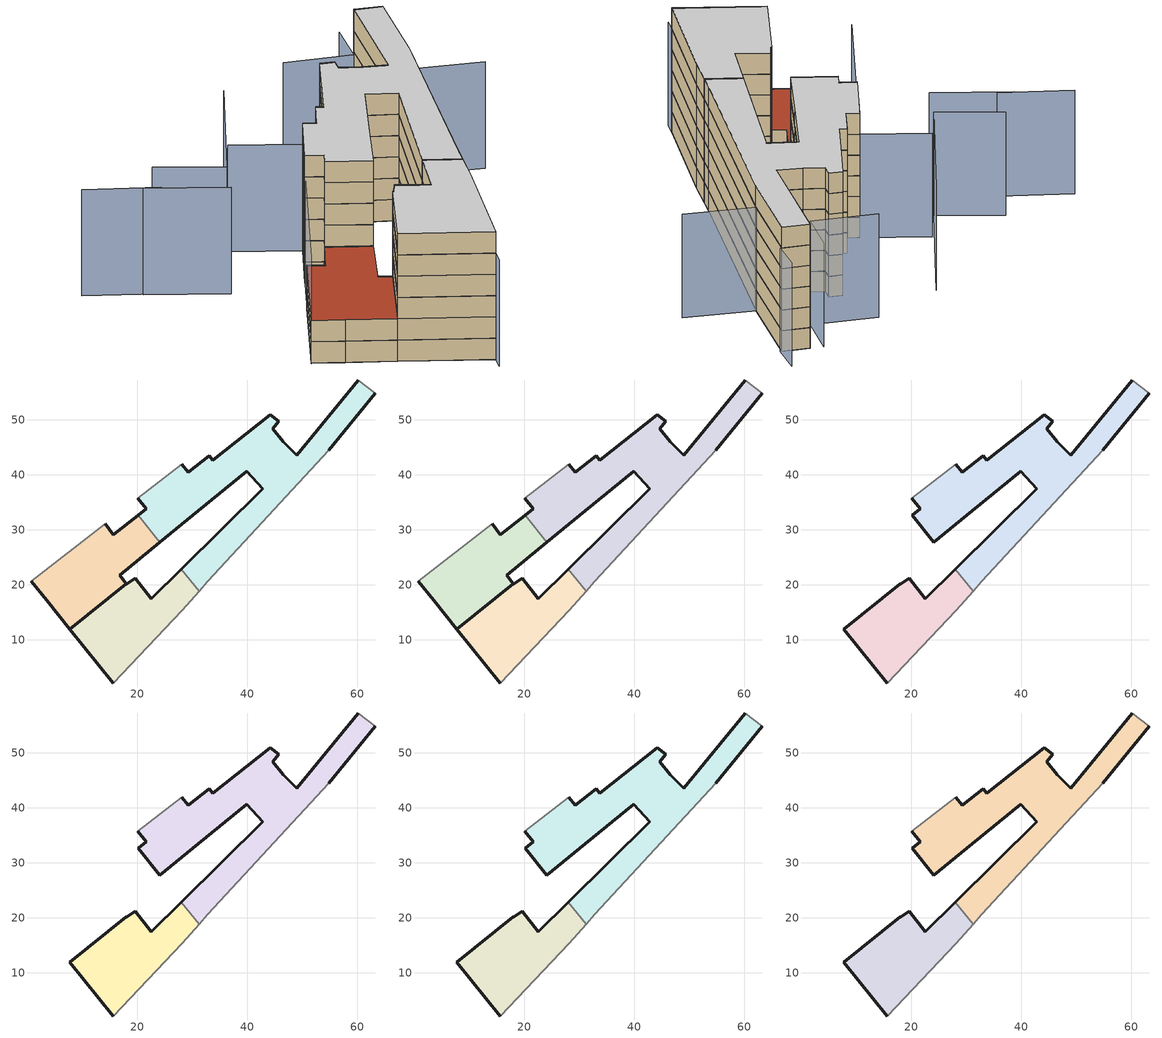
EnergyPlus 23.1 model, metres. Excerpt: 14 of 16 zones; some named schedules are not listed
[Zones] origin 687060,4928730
83bc2f7dae3d8742_F0_dwelling_0
 floor ground (EU_floor_Construction): 54.81,44.43 63.28,54.83 60.23,57.22 49.05,43.57 46.54,46.03 44.63,48.32 45.74,49.68 44.23,50.91 33.76,42.65 33.11,43.47 29.3,40.46 28.14,41.88 20.17,35.7 21.7,33.77 20.19,32.6 24.12,27.72 31.08,33.46 39.94,40.67 42.83,37.4 28.04,22.85 31.29,18.82 32.85,20.59 z0
 wall outside (EU_wall_Construction): 28.04,22.85 42.83,37.4 39.94,40.67 31.08,33.46 24.12,27.72 / 20.19,32.6 21.7,33.77 20.17,35.7 / 28.14,41.88 29.3,40.46 33.11,43.47 33.76,42.65 44.23,50.91 45.74,49.68 44.63,48.32 46.54,46.03 49.05,43.57 60.23,57.22 / 63.28,54.83 54.81,44.43 z0:3
 wall adiabatic (EU_wall_Construction): 20.17,35.7 28.14,41.88 / 60.23,57.22 63.28,54.83 / 54.81,44.43 32.85,20.59 31.29,18.82 z0:3
 wall to 83bc2f7dae3d8742_F0_dwelling_2 (EU_wall_Construction): 24.12,27.72 20.19,32.6 z0:3
 wall to 83bc2f7dae3d8742_F0_dwelling_1 (EU_wall_Construction): 31.29,18.82 28.04,22.85 z0:3
83bc2f7dae3d8742_F0_dwelling_1
 floor ground (EU_floor_Construction): 28.24,15.35 31.29,18.82 28.04,22.85 22.54,17.43 19.67,21.2 18.06,20.06 17.99,20.17 7.77,11.94 15.67,2.12 z0
 wall outside (EU_wall_Construction): 15.67,2.12 7.77,11.94 17.99,20.17 18.06,20.06 19.67,21.2 22.54,17.43 28.04,22.85 z0:3
 wall adiabatic (EU_wall_Construction): 31.29,18.82 28.24,15.35 15.67,2.12 z0:3
83bc2f7dae3d8742_F0_dwelling_2
 floor ground (EU_floor_Construction): 17.99,20.17 16.88,21.75 24.12,27.72 20.19,32.6 15.69,29.12 14.19,31.05 0.79,20.6 3.56,17.17 7.77,11.94 z0
 wall outside (EU_wall_Construction): 14.19,31.05 15.69,29.12 20.19,32.6 / 24.12,27.72 16.88,21.75 17.99,20.17 7.77,11.94 3.56,17.17 0.79,20.6 z0:3
 wall adiabatic (EU_wall_Construction): 0.79,20.6 14.19,31.05 z0:3
83bc2f7dae3d8742_F1_dwelling_0
 floor to 83bc2f7dae3d8742_F0_dwelling_0 (EU_floor_Construction): 54.81,44.43 63.28,54.83 60.23,57.22 49.05,43.57 46.54,46.03 44.63,48.32 45.74,49.68 44.23,50.91 33.75,42.65 33.11,43.47 29.29,40.46 28.13,41.88 20.17,35.7 21.7,33.77 20.19,32.6 24.12,27.72 31.08,33.46 39.94,40.67 42.83,37.4 28.04,22.85 31.29,18.82 32.85,20.59 z3
 wall outside (EU_wall_Construction): 28.04,22.85 42.83,37.4 39.94,40.67 31.08,33.46 24.12,27.72 / 20.19,32.6 21.7,33.77 20.17,35.7 / 28.14,41.88 29.3,40.46 33.11,43.47 33.76,42.65 44.23,50.91 45.74,49.68 44.63,48.32 46.54,46.03 49.05,43.57 60.23,57.22 / 63.28,54.83 54.81,44.43 z3:6
 wall adiabatic (EU_wall_Construction): 20.17,35.7 28.14,41.88 / 60.23,57.22 63.28,54.83 / 54.81,44.43 32.85,20.59 31.29,18.82 z3:6
 wall to 83bc2f7dae3d8742_F1_dwelling_2 (EU_wall_Construction): 24.12,27.72 20.19,32.6 z3:6
 wall to 83bc2f7dae3d8742_F1_dwelling_1 (EU_wall_Construction): 31.29,18.82 28.04,22.85 z3:6
83bc2f7dae3d8742_F1_dwelling_1
 floor to 83bc2f7dae3d8742_F0_dwelling_1 (EU_floor_Construction): 28.24,15.35 31.29,18.82 28.04,22.85 22.53,17.43 19.67,21.2 18.06,20.06 17.99,20.17 7.77,11.94 15.67,2.12 z3
 wall outside (EU_wall_Construction): 15.67,2.12 7.77,11.94 17.99,20.17 18.06,20.06 19.67,21.2 22.54,17.43 28.04,22.85 z3:6
 wall adiabatic (EU_wall_Construction): 31.29,18.82 28.24,15.35 15.67,2.12 z3:6
83bc2f7dae3d8742_F1_dwelling_2
 floor to 83bc2f7dae3d8742_F0_dwelling_2 (EU_floor_Construction): 17.99,20.17 16.88,21.75 24.12,27.72 20.19,32.6 15.69,29.12 14.19,31.05 0.78,20.6 3.55,17.17 7.77,11.94 z3
 wall outside (EU_wall_Construction): 14.19,31.05 15.69,29.12 20.19,32.6 / 24.12,27.72 16.88,21.75 17.99,20.17 7.77,11.94 3.56,17.17 0.79,20.6 z3:6
 wall adiabatic (EU_wall_Construction): 0.79,20.6 14.19,31.05 z3:6
 roof outside (EU_roof_Construction): 20.19,32.6 24.12,27.72 16.88,21.75 17.99,20.17 7.77,11.94 3.56,17.17 0.79,20.6 14.19,31.05 15.69,29.12 z6
83bc2f7dae3d8742_F2_dwelling_0
 floor to 83bc2f7dae3d8742_F1_dwelling_0 (EU_floor_Construction): 54.81,44.43 63.28,54.83 60.23,57.22 49.05,43.57 46.54,46.03 44.63,48.32 45.74,49.68 44.23,50.91 33.75,42.65 33.11,43.47 29.29,40.46 28.13,41.88 20.17,35.7 21.7,33.77 20.19,32.6 24.12,27.72 31.08,33.46 39.94,40.67 42.83,37.4 28.04,22.85 31.29,18.82 32.85,20.59 z6
 wall outside (EU_wall_Construction): 28.04,22.85 42.83,37.4 39.94,40.67 31.08,33.46 24.12,27.72 20.19,32.6 21.7,33.77 20.17,35.7 / 28.14,41.88 29.3,40.46 33.11,43.47 33.76,42.65 44.23,50.91 45.74,49.68 44.63,48.32 46.54,46.03 49.05,43.57 60.23,57.22 / 63.28,54.83 54.81,44.43 z6:9
 wall adiabatic (EU_wall_Construction): 20.17,35.7 28.14,41.88 / 60.23,57.22 63.28,54.83 / 54.81,44.43 32.85,20.59 31.29,18.82 z6:9
 wall to 83bc2f7dae3d8742_F2_dwelling_1 (EU_wall_Construction): 31.29,18.82 28.04,22.85 z6:9
83bc2f7dae3d8742_F2_dwelling_1
 floor to 83bc2f7dae3d8742_F1_dwelling_1 (EU_floor_Construction): 28.24,15.35 31.29,18.82 28.04,22.85 22.53,17.43 19.67,21.2 18.06,20.06 17.99,20.17 7.77,11.94 15.67,2.12 z6
 wall outside (EU_wall_Construction): 15.67,2.12 7.77,11.94 17.99,20.17 18.06,20.06 19.67,21.2 22.54,17.43 28.04,22.85 z6:9
 wall adiabatic (EU_wall_Construction): 31.29,18.82 28.24,15.35 15.67,2.12 z6:9
83bc2f7dae3d8742_F3_dwelling_0
 floor to 83bc2f7dae3d8742_F2_dwelling_0 (EU_floor_Construction): 54.81,44.43 63.28,54.83 60.23,57.22 49.05,43.57 46.54,46.03 44.63,48.32 45.74,49.68 44.23,50.91 33.75,42.65 33.11,43.47 29.29,40.46 28.13,41.88 20.17,35.7 21.7,33.77 20.19,32.6 24.12,27.72 31.08,33.46 39.94,40.67 42.83,37.4 28.04,22.85 31.29,18.82 32.85,20.59 z9
 wall outside (EU_wall_Construction): 28.04,22.85 42.83,37.4 39.94,40.67 31.08,33.46 24.12,27.72 20.19,32.6 21.7,33.77 20.17,35.7 / 28.14,41.88 29.3,40.46 33.11,43.47 33.76,42.65 44.23,50.91 45.74,49.68 44.63,48.32 46.54,46.03 49.05,43.57 60.23,57.22 / 63.28,54.83 54.81,44.43 z9:12
 wall adiabatic (EU_wall_Construction): 20.17,35.7 28.14,41.88 / 60.23,57.22 63.28,54.83 / 54.81,44.43 32.85,20.59 31.29,18.82 z9:12
 wall to 83bc2f7dae3d8742_F3_dwelling_1 (EU_wall_Construction): 31.29,18.82 28.04,22.85 z9:12
83bc2f7dae3d8742_F3_dwelling_1
 floor to 83bc2f7dae3d8742_F2_dwelling_1 (EU_floor_Construction): 28.24,15.35 31.29,18.82 28.04,22.85 22.53,17.43 19.67,21.2 18.06,20.06 17.99,20.17 7.77,11.94 15.67,2.12 z9
 wall outside (EU_wall_Construction): 15.67,2.12 7.77,11.94 17.99,20.17 18.06,20.06 19.67,21.2 22.54,17.43 28.04,22.85 z9:12
 wall adiabatic (EU_wall_Construction): 31.29,18.82 28.24,15.35 15.67,2.12 z9:12
83bc2f7dae3d8742_F4_dwelling_0
 floor to 83bc2f7dae3d8742_F3_dwelling_0 (EU_floor_Construction): 54.81,44.43 63.28,54.83 60.23,57.22 49.05,43.57 46.54,46.03 44.63,48.32 45.74,49.68 44.23,50.91 33.75,42.65 33.11,43.47 29.29,40.46 28.13,41.88 20.17,35.7 21.7,33.77 20.19,32.6 24.12,27.72 31.08,33.46 39.94,40.67 42.83,37.4 28.04,22.85 31.29,18.82 32.85,20.59 z12
 wall outside (EU_wall_Construction): 28.04,22.85 42.83,37.4 39.94,40.67 31.08,33.46 24.12,27.72 20.19,32.6 21.7,33.77 20.17,35.7 / 28.14,41.88 29.3,40.46 33.11,43.47 33.76,42.65 44.23,50.91 45.74,49.68 44.63,48.32 46.54,46.03 49.05,43.57 60.23,57.22 / 63.28,54.83 54.81,44.43 z12:15
 wall adiabatic (EU_wall_Construction): 20.17,35.7 28.14,41.88 / 60.23,57.22 63.28,54.83 / 54.81,44.43 32.85,20.59 31.29,18.82 z12:15
 wall to 83bc2f7dae3d8742_F4_dwelling_1 (EU_wall_Construction): 31.29,18.82 28.04,22.85 z12:15
83bc2f7dae3d8742_F4_dwelling_1
 floor to 83bc2f7dae3d8742_F3_dwelling_1 (EU_floor_Construction): 28.24,15.35 31.29,18.82 28.04,22.85 22.53,17.43 19.67,21.2 18.06,20.06 17.99,20.17 7.77,11.94 15.67,2.12 z12
 wall outside (EU_wall_Construction): 15.67,2.12 7.77,11.94 17.99,20.17 18.06,20.06 19.67,21.2 22.54,17.43 28.04,22.85 z12:15
 wall adiabatic (EU_wall_Construction): 31.29,18.82 28.24,15.35 15.67,2.12 z12:15
83bc2f7dae3d8742_F5_dwelling_0
 floor to 83bc2f7dae3d8742_F4_dwelling_0 (EU_floor_Construction): 54.81,44.43 63.28,54.83 60.23,57.22 49.05,43.57 46.54,46.03 44.63,48.32 45.74,49.68 44.23,50.91 33.75,42.65 33.11,43.47 29.29,40.46 28.13,41.88 20.17,35.7 21.7,33.77 20.19,32.6 24.12,27.72 31.08,33.46 39.94,40.67 42.83,37.4 28.04,22.85 31.29,18.82 32.85,20.59 z15
 wall outside (EU_wall_Construction): 28.04,22.85 42.83,37.4 39.94,40.67 31.08,33.46 24.12,27.72 20.19,32.6 21.7,33.77 20.17,35.7 / 28.14,41.88 29.3,40.46 33.11,43.47 33.76,42.65 44.23,50.91 45.74,49.68 44.63,48.32 46.54,46.03 49.05,43.57 60.23,57.22 / 63.28,54.83 54.81,44.43 z15:18
 wall adiabatic (EU_wall_Construction): 20.17,35.7 28.14,41.88 / 60.23,57.22 63.28,54.83 / 54.81,44.43 32.85,20.59 31.29,18.82 z15:18
 wall to 83bc2f7dae3d8742_F5_dwelling_1 (EU_wall_Construction): 31.29,18.82 28.04,22.85 z15:18
 ceiling to 83bc2f7dae3d8742_F6_dwelling_0 (EU_floor_Construction): 63.28,54.83 54.81,44.43 32.85,20.59 31.29,18.82 28.04,22.85 42.83,37.4 39.94,40.67 31.08,33.46 24.12,27.72 20.19,32.6 21.7,33.77 20.17,35.7 28.13,41.88 29.29,40.46 33.11,43.47 33.75,42.65 44.23,50.91 45.74,49.68 44.63,48.32 46.54,46.03 49.05,43.57 60.23,57.22 z18
83bc2f7dae3d8742_F5_dwelling_1
 floor to 83bc2f7dae3d8742_F4_dwelling_1 (EU_floor_Construction): 28.24,15.35 31.29,18.82 28.04,22.85 22.53,17.43 19.67,21.2 18.06,20.06 17.99,20.17 7.77,11.94 15.67,2.12 z15
 wall outside (EU_wall_Construction): 15.67,2.12 7.77,11.94 17.99,20.17 18.06,20.06 19.67,21.2 22.54,17.43 28.04,22.85 z15:18
 wall adiabatic (EU_wall_Construction): 31.29,18.82 28.24,15.35 15.67,2.12 z15:18
 ceiling to 83bc2f7dae3d8742_F6_dwelling_1 (EU_floor_Construction): 28.04,22.85 31.29,18.82 28.24,15.35 15.67,2.12 7.77,11.94 17.99,20.17 18.06,20.06 19.67,21.2 22.53,17.43 z18
shading: 14.33,0.59 53.7,45.55 / 53.7,45.55 62.41,37.92 / 22.24,49.46 28.13,41.88 / 28.13,41.88 0.66,20.51 / 5.14,50.37 12.08,41.53 / 35.55,59.8 16.77,45.68 / 16.77,45.68 11.06,53.28 / 58.76,58.42 54.22,52.84 / 54.22,52.84 46.96,58.75 / 6.75,48.73 0.17,56.56 / 66.19,58.61 63.44,54.72 z0:15
[Building]
EU S2 Campaign: North Axis=0; Terrain=City; Solar Distribution=FullExterior
[Site:Location]
Bologna: Latitude=44.5; Longitude=11.25; Time Zone=1; Elevation=37
[SizingPeriod:WeatherFileDays]
AnnualSizingPeriod: Begin Month=1; Begin Day of Month=1; End Month=12; End Day of Month=31; Day of Week for Start Day=Monday; Use Weather File Daylight Saving Period=No; Use Weather File Rain and Snow Indicators=No
[MATERIAL]
EU_InternalMass_Material: Roughness=MediumRough; Thickness=0.1; Conductivity=1; Density=1800; Specific Heat=900; Thermal Absorptance=0.9; Solar Absorptance=0.7; Visible Absorptance=0.7
[MATERIAL:NOMASS] Roughness=MediumRough; Thermal Absorptance=0.9; Solar Absorptance=0.7; Visible Absorptance=0.7
Name | Thermal Resistance
EU_wall_NoMass | 0.905828
EU_roof_NoMass | 0.37593
EU_floor_NoMass | 0.67114
[CONSTRUCTION]
EU_wall_Construction: EU_wall_NoMass
EU_roof_Construction: EU_roof_NoMass
EU_floor_Construction: EU_floor_NoMass
EU_InternalMass_Construction: EU_InternalMass_Material
[ZONE] Type=1; Multiplier=1; Ceiling Height=autocalculate; Floor Area=autocalculate; Part of Total Floor Area=Yes
Name | Volume
83bc2f7dae3d8742_F0_dwelling_0; 83bc2f7dae3d8742_F1_dwelling_0; 83bc2f7dae3d8742_F2_dwelling_0; 83bc2f7dae3d8742_F3_dwelling_0; 83bc2f7dae3d8742_F4_dwelling_0; 83bc2f7dae3d8742_F5_dwelling_0 | 1290.85
83bc2f7dae3d8742_F0_dwelling_1; 83bc2f7dae3d8742_F1_dwelling_1; 83bc2f7dae3d8742_F2_dwelling_1; 83bc2f7dae3d8742_F3_dwelling_1; 83bc2f7dae3d8742_F4_dwelling_1; 83bc2f7dae3d8742_F5_dwelling_1 | 645.451
83bc2f7dae3d8742_F0_dwelling_2; 83bc2f7dae3d8742_F1_dwelling_2 | 645.404
[INTERNALMASS] Construction=EU_InternalMass_Construction
Name | Zone or ZoneList | Surface Area
83bc2f7dae3d8742_F0_dwelling_0_EU_InternalMass | 83bc2f7dae3d8742_F0_dwelling_0 | 430.283
83bc2f7dae3d8742_F0_dwelling_1_EU_InternalMass | 83bc2f7dae3d8742_F0_dwelling_1 | 215.15
83bc2f7dae3d8742_F0_dwelling_2_EU_InternalMass | 83bc2f7dae3d8742_F0_dwelling_2 | 215.135
83bc2f7dae3d8742_F1_dwelling_0_EU_InternalMass | 83bc2f7dae3d8742_F1_dwelling_0 | 430.283
83bc2f7dae3d8742_F1_dwelling_1_EU_InternalMass | 83bc2f7dae3d8742_F1_dwelling_1 | 215.15
83bc2f7dae3d8742_F1_dwelling_2_EU_InternalMass | 83bc2f7dae3d8742_F1_dwelling_2 | 215.135
83bc2f7dae3d8742_F2_dwelling_0_EU_InternalMass | 83bc2f7dae3d8742_F2_dwelling_0 | 430.284
83bc2f7dae3d8742_F2_dwelling_1_EU_InternalMass | 83bc2f7dae3d8742_F2_dwelling_1 | 430.283
83bc2f7dae3d8742_F3_dwelling_0_EU_InternalMass | 83bc2f7dae3d8742_F3_dwelling_0 | 430.284
83bc2f7dae3d8742_F3_dwelling_1_EU_InternalMass | 83bc2f7dae3d8742_F3_dwelling_1 | 430.283
83bc2f7dae3d8742_F4_dwelling_0_EU_InternalMass | 83bc2f7dae3d8742_F4_dwelling_0 | 430.284
83bc2f7dae3d8742_F4_dwelling_1_EU_InternalMass | 83bc2f7dae3d8742_F4_dwelling_1 | 430.283
83bc2f7dae3d8742_F5_dwelling_0_EU_InternalMass | 83bc2f7dae3d8742_F5_dwelling_0 | 430.284
83bc2f7dae3d8742_F5_dwelling_1_EU_InternalMass | 83bc2f7dae3d8742_F5_dwelling_1 | 430.283
[OTHEREQUIPMENT] Fuel Type=Electricity; Design Level Calculation Method=Watts/Area; Power per Zone Floor Area=1; Fraction Latent=0; Fraction Radiant=0; Fraction Lost=0; Carbon Dioxide Generation Rate=0; EndUse Subcategory=EU_Step8_InternalGains
Name | Zone or ZoneList or Space or SpaceList | Schedule
EU_Step8_InternalGain_83bc2f7dae3d8742_F0_dwelling_0_f000 | 83bc2f7dae3d8742_F0_dwelling_0 | EU_Step8_GainSchedule_83bc2f7dae3d8742_F0_dwelling_0_f000
EU_Step8_InternalGain_83bc2f7dae3d8742_F0_dwelling_1_f000 | 83bc2f7dae3d8742_F0_dwelling_1 | EU_Step8_GainSchedule_83bc2f7dae3d8742_F0_dwelling_1_f000
EU_Step8_InternalGain_83bc2f7dae3d8742_F0_dwelling_2_f000 | 83bc2f7dae3d8742_F0_dwelling_2 | EU_Step8_GainSchedule_83bc2f7dae3d8742_F0_dwelling_2_f000
EU_Step8_InternalGain_83bc2f7dae3d8742_F1_dwelling_0_f000 | 83bc2f7dae3d8742_F1_dwelling_0 | EU_Step8_GainSchedule_83bc2f7dae3d8742_F1_dwelling_0_f000
EU_Step8_InternalGain_83bc2f7dae3d8742_F1_dwelling_1_f000 | 83bc2f7dae3d8742_F1_dwelling_1 | EU_Step8_GainSchedule_83bc2f7dae3d8742_F1_dwelling_1_f000
EU_Step8_InternalGain_83bc2f7dae3d8742_F1_dwelling_2_f000 | 83bc2f7dae3d8742_F1_dwelling_2 | EU_Step8_GainSchedule_83bc2f7dae3d8742_F1_dwelling_2_f000
EU_Step8_InternalGain_83bc2f7dae3d8742_F2_dwelling_0_f000 | 83bc2f7dae3d8742_F2_dwelling_0 | EU_Step8_GainSchedule_83bc2f7dae3d8742_F2_dwelling_0_f000
EU_Step8_InternalGain_83bc2f7dae3d8742_F2_dwelling_1_f000 | 83bc2f7dae3d8742_F2_dwelling_1 | EU_Step8_GainSchedule_83bc2f7dae3d8742_F2_dwelling_1_f000
EU_Step8_InternalGain_83bc2f7dae3d8742_F3_dwelling_0_f000 | 83bc2f7dae3d8742_F3_dwelling_0 | EU_Step8_GainSchedule_83bc2f7dae3d8742_F3_dwelling_0_f000
EU_Step8_InternalGain_83bc2f7dae3d8742_F3_dwelling_1_f000 | 83bc2f7dae3d8742_F3_dwelling_1 | EU_Step8_GainSchedule_83bc2f7dae3d8742_F3_dwelling_1_f000
EU_Step8_InternalGain_83bc2f7dae3d8742_F4_dwelling_0_f000 | 83bc2f7dae3d8742_F4_dwelling_0 | EU_Step8_GainSchedule_83bc2f7dae3d8742_F4_dwelling_0_f000
EU_Step8_InternalGain_83bc2f7dae3d8742_F4_dwelling_1_f000 | 83bc2f7dae3d8742_F4_dwelling_1 | EU_Step8_GainSchedule_83bc2f7dae3d8742_F4_dwelling_1_f000
EU_Step8_InternalGain_83bc2f7dae3d8742_F5_dwelling_0_f000 | 83bc2f7dae3d8742_F5_dwelling_0 | EU_Step8_GainSchedule_83bc2f7dae3d8742_F5_dwelling_0_f000
EU_Step8_InternalGain_83bc2f7dae3d8742_F5_dwelling_1_f000 | 83bc2f7dae3d8742_F5_dwelling_1 | EU_Step8_GainSchedule_83bc2f7dae3d8742_F5_dwelling_1_f000
[ZONEVENTILATION:DESIGNFLOWRATE] Schedule=EU_AlwaysOn; Design Flow Rate Calculation Method=AirChanges/Hour; Air Changes per Hour=0.73129; Ventilation Type=Natural; Fan Pressure Rise=0; Fan Total Efficiency=1; Constant Term Coefficient=1; Temperature Term Coefficient=0; Velocity Term Coefficient=0; Velocity Squared Term Coefficient=0; Minimum Indoor Temperature=-100; Maximum Indoor Temperature=100; Delta Temperature=-100; Minimum Outdoor Temperature=-100; Maximum Outdoor Temperature=100; Maximum Wind Speed=40
Name | Zone or ZoneList or Space or SpaceList
EU_ConstantAir_83bc2f7dae3d8742_F0_dwelling_0 | 83bc2f7dae3d8742_F0_dwelling_0
EU_ConstantAir_83bc2f7dae3d8742_F0_dwelling_1 | 83bc2f7dae3d8742_F0_dwelling_1
EU_ConstantAir_83bc2f7dae3d8742_F0_dwelling_2 | 83bc2f7dae3d8742_F0_dwelling_2
EU_ConstantAir_83bc2f7dae3d8742_F1_dwelling_0 | 83bc2f7dae3d8742_F1_dwelling_0
EU_ConstantAir_83bc2f7dae3d8742_F1_dwelling_1 | 83bc2f7dae3d8742_F1_dwelling_1
EU_ConstantAir_83bc2f7dae3d8742_F1_dwelling_2 | 83bc2f7dae3d8742_F1_dwelling_2
EU_ConstantAir_83bc2f7dae3d8742_F2_dwelling_0 | 83bc2f7dae3d8742_F2_dwelling_0
EU_ConstantAir_83bc2f7dae3d8742_F2_dwelling_1 | 83bc2f7dae3d8742_F2_dwelling_1
EU_ConstantAir_83bc2f7dae3d8742_F3_dwelling_0 | 83bc2f7dae3d8742_F3_dwelling_0
EU_ConstantAir_83bc2f7dae3d8742_F3_dwelling_1 | 83bc2f7dae3d8742_F3_dwelling_1
EU_ConstantAir_83bc2f7dae3d8742_F4_dwelling_0 | 83bc2f7dae3d8742_F4_dwelling_0
EU_ConstantAir_83bc2f7dae3d8742_F4_dwelling_1 | 83bc2f7dae3d8742_F4_dwelling_1
EU_ConstantAir_83bc2f7dae3d8742_F5_dwelling_0 | 83bc2f7dae3d8742_F5_dwelling_0
EU_ConstantAir_83bc2f7dae3d8742_F5_dwelling_1 | 83bc2f7dae3d8742_F5_dwelling_1
[HVACTEMPLATE:THERMOSTAT] Constant Heating Setpoint=20; Constant Cooling Setpoint=50
EU_HeatOnly_83bc2f7dae3d8742_F0_dwelling_0; EU_HeatOnly_83bc2f7dae3d8742_F0_dwelling_1; EU_HeatOnly_83bc2f7dae3d8742_F0_dwelling_2; EU_HeatOnly_83bc2f7dae3d8742_F1_dwelling_0; EU_HeatOnly_83bc2f7dae3d8742_F1_dwelling_1; EU_HeatOnly_83bc2f7dae3d8742_F1_dwelling_2; EU_HeatOnly_83bc2f7dae3d8742_F2_dwelling_0; EU_HeatOnly_83bc2f7dae3d8742_F2_dwelling_1; EU_HeatOnly_83bc2f7dae3d8742_F3_dwelling_0; EU_HeatOnly_83bc2f7dae3d8742_F3_dwelling_1; EU_HeatOnly_83bc2f7dae3d8742_F4_dwelling_0; EU_HeatOnly_83bc2f7dae3d8742_F4_dwelling_1; EU_HeatOnly_83bc2f7dae3d8742_F5_dwelling_0; EU_HeatOnly_83bc2f7dae3d8742_F5_dwelling_1; EU_HeatOnly_83bc2f7dae3d8742_F6_dwelling_0; EU_HeatOnly_83bc2f7dae3d8742_F6_dwelling_1
